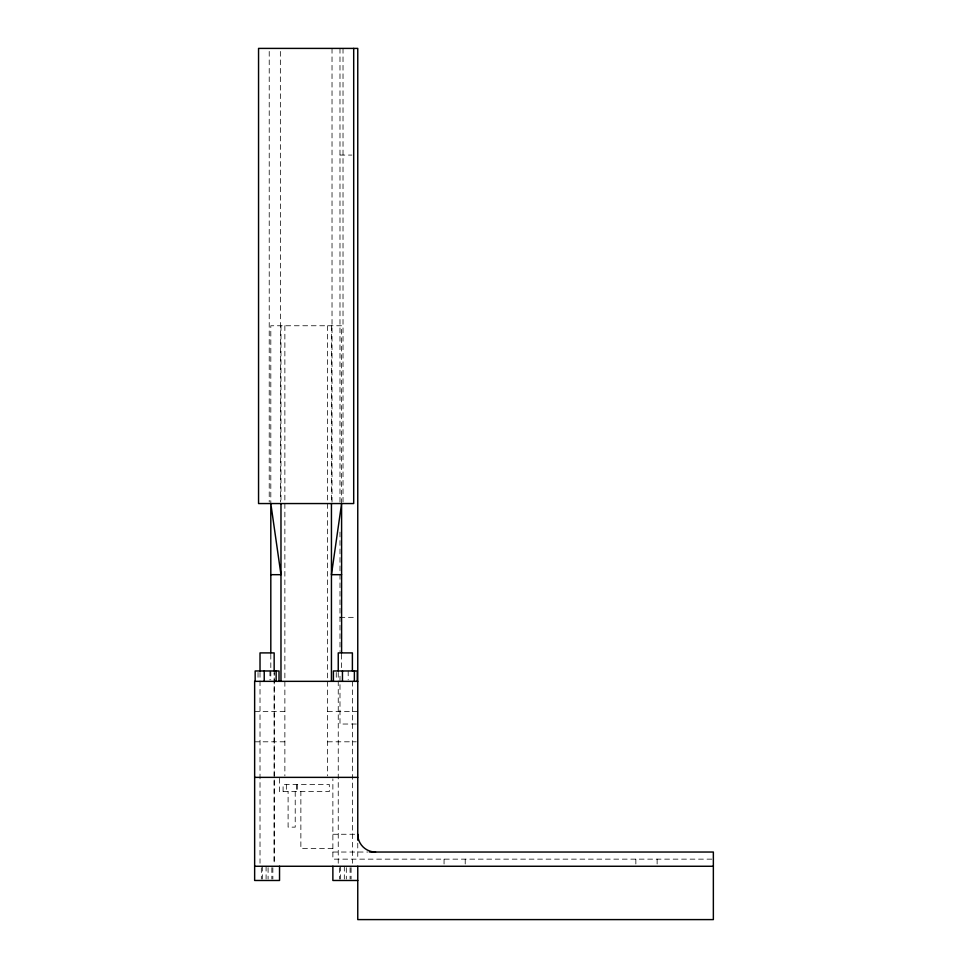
<?xml version="1.0" encoding="UTF-8"?>
<svg xmlns="http://www.w3.org/2000/svg" width="968" height="968" viewBox="0 0 968 968"><rect width="100%" height="100%" fill="white"/><g stroke="black" fill="none" stroke-linecap="round" stroke-linejoin="round"><path stroke-width="0.73" stroke-dasharray="4.84 3.63" d="M339.986 155.074L351.844 155.074M339.986 617.342L356.284 617.342M254.644 711.601L284.87 711.601M327.535 711.601L357.761 711.601M356.284 724.028L339.986 724.028L339.986 672.639M254.644 741.803L284.87 741.803M327.535 741.803L356.248 741.803M332.871 834.259L357.761 834.259M332.871 848.476L300.866 848.476L300.866 791.582M332.871 852.034L368.13 852.034M711.855 859.148L332.871 859.148L332.871 778.841M657.127 859.148L657.127 866.263M635.855 859.148L635.855 866.263M465.221 859.148L465.209 866.263M444.058 859.148L444.058 866.263M357.761 843.152L357.761 859.148M352.388 681.351L352.388 863.25M351.081 867.679L351.081 879.065M350.089 867.679L350.089 879.065M348.19 670.969L348.19 679.875M346.314 867.679L346.314 879.065M344.318 866.263L344.318 879.065M343.023 48.4L343.023 502.041M341.595 503.554L341.595 325.756L270.81 325.756L270.81 503.554M341.595 654.308L341.595 669.336M340.554 866.263L340.554 879.065M339.986 48.4L339.986 502.537M339.986 532.073L339.986 651.476M339.562 867.679L339.562 879.065M338.243 672.433L338.243 863.25M336.259 672.457L336.259 679.875M332.024 48.4L332.024 502.041M331.443 325.756L331.443 503.554M327.535 325.756L327.535 775.876M296.994 784.479L296.994 791.582M296.958 784.479L296.958 791.582M295.216 791.582L295.216 827.144L288.101 827.144L288.101 791.582M286.359 784.479L286.322 791.582M284.87 325.756L284.87 775.876M283.092 791.582L283.092 784.479L329.314 784.479L329.314 791.582L279.534 791.582L279.534 777.365M280.974 325.756L280.974 503.554M280.357 51.425L280.381 502.041M274.198 775.864L274.198 672.457L274.162 863.25L274.198 777.365M272.855 867.679L272.855 879.065M271.851 867.679L271.851 879.065M270.81 654.308L270.81 679.851M269.951 670.969L269.951 679.875M269.225 51.425L269.225 502.041M268.088 867.679L268.088 879.065M266.091 866.263L266.091 879.065M262.328 866.263L262.328 879.065M261.324 867.679L261.324 879.065M260.017 672.433L260.017 863.25M258.032 672.457L258.032 679.875"/><path stroke-width="1.45" d="M270.81 574.677L280.974 574.677L270.81 503.554L270.81 652.807M341.595 574.677L331.443 574.677L341.595 503.554L341.595 652.807M357.761 681.351L254.644 681.351L254.644 880.481L279.534 880.481L279.534 866.263M254.644 777.365L357.761 777.365M369.619 852.034L713.355 852.034L713.355 919.6L357.761 919.6L357.761 866.263M254.644 866.263L713.355 866.263M357.761 880.481L332.871 880.481L332.871 866.263M357.761 840.188L357.761 48.4L258.553 48.4L258.553 503.554L353.695 503.554L353.695 48.4M357.24 681.351L357.24 670.969L333.403 670.969L333.403 681.351M354.373 670.969L354.373 681.351M352.388 670.933L352.388 652.904L338.243 652.904L338.243 670.933M342.454 670.969L342.454 681.351M331.443 503.554L331.443 681.351M280.974 503.554L280.974 681.351M279.014 681.351L279.014 670.969L255.165 670.969L255.165 681.351M276.146 670.969L276.146 681.351M274.162 670.933L274.162 652.904L260.017 652.904L260.017 670.933M264.228 670.969L264.228 681.351M375.548 852.034A17.775 17.775 0 0 1 357.761 834.259"/></g></svg>
